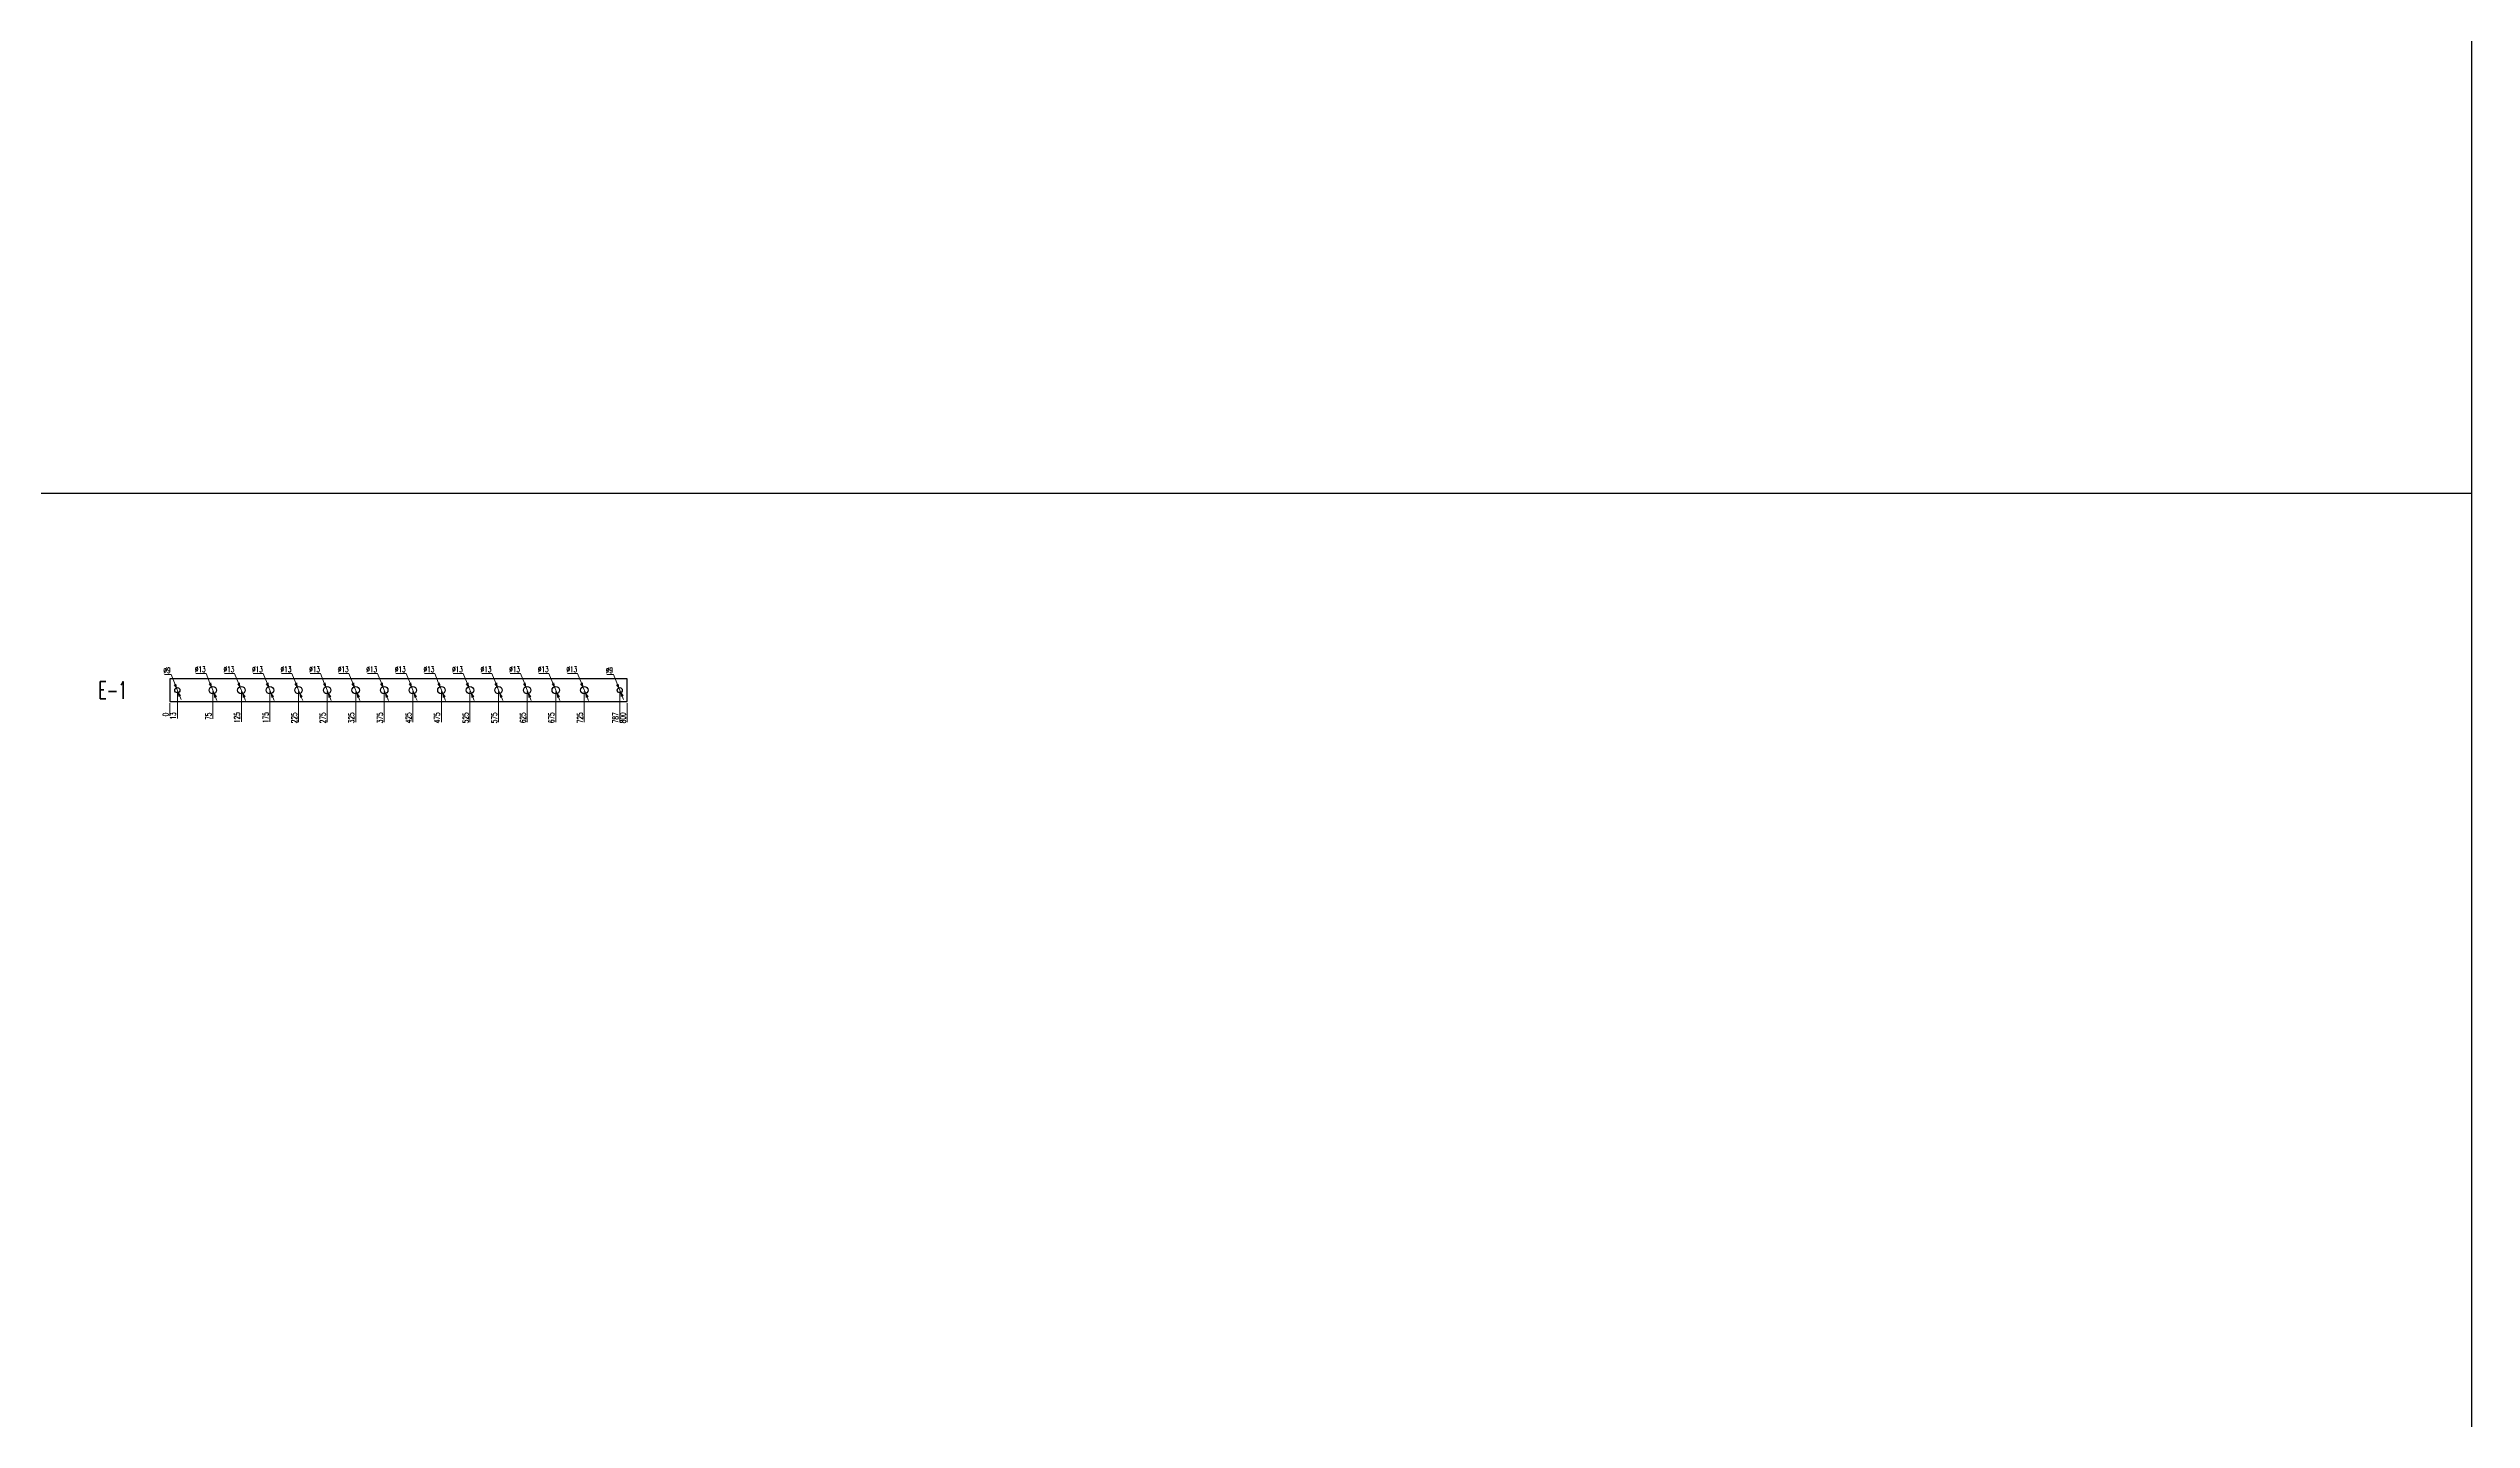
# Model space of a CAD drawing. Header units: millimetres. Extents: x 173893 to 258446, y -176540 to -123824.
# Drawn here: x 210938 to 215178, y -133742 to -131345 of the extents above; entities that cross this region are included whole.
import ezdxf
from ezdxf.enums import TextEntityAlignment as Align

# ---------------------------------------------------------------- set-up
doc = ezdxf.new("R2010")
doc.units = ezdxf.units.MM
doc.header["$LTSCALE"] = 3
doc.layers.add('@.DM. NÉT CHÍNH', color=7, linetype='Continuous')
doc.styles.add('Ann_w01', font='romans.shx', dxfattribs={"width": 0.6, "bigfont": 'chineset.shx'})
doc.dimstyles.new('Dim 01_SC05', dxfattribs={"dimscale": 5, "dimtxt": 2, "dimasz": 1.3, "dimexe": 0.5, "dimexo": 0.5, "dimgap": 0.5, "dimtad": 1, "dimtoh": 1, "dimdec": 1, "dimzin": 12, "dimdsep": 46, "dimtxsty": 'Ann_w01', "dimblk": 'OPEN30', "dimcen": 1.5, "dimclrd": 6, "dimclre": 6, "dimclrt": 3, "dimadec": 1, "dimazin": 3, "dimtm": 1e-09, "dimtfac": 1, "dimtdec": 1, "dimtmove": 0, "dimatfit": 3, "dimldrblk": 'OPEN30', "dimfxl": 1, "dimtolj": 1, "dimlwd": 20, "dimlwe": 20, "dimarcsym": 0})

# ---------------------------------------------------------------- blocks, each defined once
blk = doc.blocks.new('*D3843')
at = {"layer": '@.DM. NÉT CHÍNH', "color": 6, "linetype": 'Continuous', "lineweight": 20, "transparency": 16777216}
blk.add_line((211150.8, -132489.4), (211150.8, -132511.5), dxfattribs=at)
at = {"layer": 'Defpoints', "color": 0, "linetype": 'Continuous', "transparency": 16777216}
for p in [(211150.8, -132466.9), (211150.8, -132486.9), (211150.8, -132505)]:
    blk.add_point(p, dxfattribs=at)
at = {"layer": '@.DM. NÉT CHÍNH', "color": 3, "linetype": 'Continuous', "transparency": 16777216, "insert": (211143.3, -132509.5), "char_height": 10, "attachment_point": 5, "rotation": 90, "style": 'Ann_w01'}
blk.add_mtext('\\A1;0', dxfattribs=at)
blk = doc.blocks.new('_Open30')
at = {"color": 0, "linetype": 'ByBlock', "lineweight": -2}
for p, q in [((-1, 0.27), (0, 0)), ((0, 0), (-1, -0.27)), ((0, 0), (-1, 0))]:
    blk.add_line(p, q, dxfattribs=at)
blk = doc.blocks.new('*D3844')
at = {"layer": '@.DM. NÉT CHÍNH', "color": 6, "linetype": 'Continuous', "lineweight": 20, "transparency": 16777216}
blk.add_line((211163.8, -132469.4), (211163.8, -132516.4), dxfattribs=at)
at = {"layer": 'Defpoints', "color": 0, "linetype": 'Continuous', "transparency": 16777216}
for p in [(211150.8, -132466.9), (211163.8, -132466.9), (211163.8, -132505)]:
    blk.add_point(p, dxfattribs=at)
at = {"layer": '@.DM. NÉT CHÍNH', "color": 3, "linetype": 'Continuous', "transparency": 16777216, "insert": (211156.3, -132511.9), "char_height": 10, "attachment_point": 5, "rotation": 90, "style": 'Ann_w01'}
blk.add_mtext('\\A1;13', dxfattribs=at)
blk = doc.blocks.new('*D3845')
at = {"layer": '@.DM. NÉT CHÍNH', "color": 6, "linetype": 'Continuous', "lineweight": 20, "transparency": 16777216}
blk.add_line((211225.8, -132469.4), (211225.8, -132517.2), dxfattribs=at)
at = {"layer": 'Defpoints', "color": 0, "linetype": 'Continuous', "transparency": 16777216}
for p in [(211150.8, -132466.9), (211225.8, -132466.9), (211225.8, -132505)]:
    blk.add_point(p, dxfattribs=at)
at = {"layer": '@.DM. NÉT CHÍNH', "color": 3, "linetype": 'Continuous', "transparency": 16777216, "insert": (211218.3, -132512.4), "char_height": 10, "attachment_point": 5, "rotation": 90, "style": 'Ann_w01'}
blk.add_mtext('\\A1;75', dxfattribs=at)
blk = doc.blocks.new('*D3846')
at = {"layer": '@.DM. NÉT CHÍNH', "color": 6, "linetype": 'Continuous', "lineweight": 20, "transparency": 16777216}
blk.add_line((211275.8, -132469.4), (211275.8, -132522.1), dxfattribs=at)
at = {"layer": 'Defpoints', "color": 0, "linetype": 'Continuous', "transparency": 16777216}
for p in [(211150.8, -132466.9), (211275.8, -132466.9), (211275.8, -132505)]:
    blk.add_point(p, dxfattribs=at)
at = {"layer": '@.DM. NÉT CHÍNH', "color": 3, "linetype": 'Continuous', "transparency": 16777216, "insert": (211268.3, -132514.8), "char_height": 10, "attachment_point": 5, "rotation": 90, "style": 'Ann_w01'}
blk.add_mtext('\\A1;125', dxfattribs=at)
blk = doc.blocks.new('*D3847')
at = {"layer": '@.DM. NÉT CHÍNH', "color": 6, "linetype": 'Continuous', "lineweight": 20, "transparency": 16777216}
blk.add_line((211325.8, -132469.4), (211325.8, -132522.1), dxfattribs=at)
at = {"layer": 'Defpoints', "color": 0, "linetype": 'Continuous', "transparency": 16777216}
for p in [(211150.8, -132466.9), (211325.8, -132466.9), (211325.8, -132505)]:
    blk.add_point(p, dxfattribs=at)
at = {"layer": '@.DM. NÉT CHÍNH', "color": 3, "linetype": 'Continuous', "transparency": 16777216, "insert": (211318.3, -132514.8), "char_height": 10, "attachment_point": 5, "rotation": 90, "style": 'Ann_w01'}
blk.add_mtext('\\A1;175', dxfattribs=at)
blk = doc.blocks.new('*D3848')
at = {"layer": '@.DM. NÉT CHÍNH', "color": 6, "linetype": 'Continuous', "lineweight": 20, "transparency": 16777216}
blk.add_line((211375.8, -132469.4), (211375.8, -132522.9), dxfattribs=at)
at = {"layer": 'Defpoints', "color": 0, "linetype": 'Continuous', "transparency": 16777216}
for p in [(211150.8, -132466.9), (211375.8, -132466.9), (211375.8, -132505)]:
    blk.add_point(p, dxfattribs=at)
at = {"layer": '@.DM. NÉT CHÍNH', "color": 3, "linetype": 'Continuous', "transparency": 16777216, "insert": (211368.3, -132515.2), "char_height": 10, "attachment_point": 5, "rotation": 90, "style": 'Ann_w01'}
blk.add_mtext('\\A1;225', dxfattribs=at)
blk = doc.blocks.new('*D3849')
at = {"layer": '@.DM. NÉT CHÍNH', "color": 6, "linetype": 'Continuous', "lineweight": 20, "transparency": 16777216}
blk.add_line((211425.8, -132469.4), (211425.8, -132522.9), dxfattribs=at)
at = {"layer": 'Defpoints', "color": 0, "linetype": 'Continuous', "transparency": 16777216}
for p in [(211150.8, -132466.9), (211425.8, -132466.9), (211425.8, -132505)]:
    blk.add_point(p, dxfattribs=at)
at = {"layer": '@.DM. NÉT CHÍNH', "color": 3, "linetype": 'Continuous', "transparency": 16777216, "insert": (211418.3, -132515.2), "char_height": 10, "attachment_point": 5, "rotation": 90, "style": 'Ann_w01'}
blk.add_mtext('\\A1;275', dxfattribs=at)
blk = doc.blocks.new('*D3850')
at = {"layer": '@.DM. NÉT CHÍNH', "color": 6, "linetype": 'Continuous', "lineweight": 20, "transparency": 16777216}
blk.add_line((211475.8, -132469.4), (211475.8, -132522.9), dxfattribs=at)
at = {"layer": 'Defpoints', "color": 0, "linetype": 'Continuous', "transparency": 16777216}
for p in [(211150.8, -132466.9), (211475.8, -132466.9), (211475.8, -132505)]:
    blk.add_point(p, dxfattribs=at)
at = {"layer": '@.DM. NÉT CHÍNH', "color": 3, "linetype": 'Continuous', "transparency": 16777216, "insert": (211468.3, -132515.2), "char_height": 10, "attachment_point": 5, "rotation": 90, "style": 'Ann_w01'}
blk.add_mtext('\\A1;325', dxfattribs=at)
blk = doc.blocks.new('*D3851')
at = {"layer": '@.DM. NÉT CHÍNH', "color": 6, "linetype": 'Continuous', "lineweight": 20, "transparency": 16777216}
blk.add_line((211525.8, -132469.4), (211525.8, -132522.9), dxfattribs=at)
at = {"layer": 'Defpoints', "color": 0, "linetype": 'Continuous', "transparency": 16777216}
for p in [(211150.8, -132466.9), (211525.8, -132466.9), (211525.8, -132505)]:
    blk.add_point(p, dxfattribs=at)
at = {"layer": '@.DM. NÉT CHÍNH', "color": 3, "linetype": 'Continuous', "transparency": 16777216, "insert": (211518.3, -132515.2), "char_height": 10, "attachment_point": 5, "rotation": 90, "style": 'Ann_w01'}
blk.add_mtext('\\A1;375', dxfattribs=at)
blk = doc.blocks.new('*D3852')
at = {"layer": '@.DM. NÉT CHÍNH', "color": 6, "linetype": 'Continuous', "lineweight": 20, "transparency": 16777216}
blk.add_line((211575.8, -132469.4), (211575.8, -132522.9), dxfattribs=at)
at = {"layer": 'Defpoints', "color": 0, "linetype": 'Continuous', "transparency": 16777216}
for p in [(211150.8, -132466.9), (211575.8, -132466.9), (211575.8, -132505)]:
    blk.add_point(p, dxfattribs=at)
at = {"layer": '@.DM. NÉT CHÍNH', "color": 3, "linetype": 'Continuous', "transparency": 16777216, "insert": (211568.3, -132515.2), "char_height": 10, "attachment_point": 5, "rotation": 90, "style": 'Ann_w01'}
blk.add_mtext('\\A1;425', dxfattribs=at)
blk = doc.blocks.new('*D3853')
at = {"layer": '@.DM. NÉT CHÍNH', "color": 6, "linetype": 'Continuous', "lineweight": 20, "transparency": 16777216}
blk.add_line((211625.8, -132469.4), (211625.8, -132522.9), dxfattribs=at)
at = {"layer": 'Defpoints', "color": 0, "linetype": 'Continuous', "transparency": 16777216}
for p in [(211150.8, -132466.9), (211625.8, -132466.9), (211625.8, -132505)]:
    blk.add_point(p, dxfattribs=at)
at = {"layer": '@.DM. NÉT CHÍNH', "color": 3, "linetype": 'Continuous', "transparency": 16777216, "insert": (211618.3, -132515.2), "char_height": 10, "attachment_point": 5, "rotation": 90, "style": 'Ann_w01'}
blk.add_mtext('\\A1;475', dxfattribs=at)
blk = doc.blocks.new('*D3854')
at = {"layer": '@.DM. NÉT CHÍNH', "color": 6, "linetype": 'Continuous', "lineweight": 20, "transparency": 16777216}
blk.add_line((211675.8, -132469.4), (211675.8, -132522.9), dxfattribs=at)
at = {"layer": 'Defpoints', "color": 0, "linetype": 'Continuous', "transparency": 16777216}
for p in [(211150.8, -132466.9), (211675.8, -132466.9), (211675.8, -132505)]:
    blk.add_point(p, dxfattribs=at)
at = {"layer": '@.DM. NÉT CHÍNH', "color": 3, "linetype": 'Continuous', "transparency": 16777216, "insert": (211668.3, -132515.2), "char_height": 10, "attachment_point": 5, "rotation": 90, "style": 'Ann_w01'}
blk.add_mtext('\\A1;525', dxfattribs=at)
blk = doc.blocks.new('*D3855')
at = {"layer": '@.DM. NÉT CHÍNH', "color": 6, "linetype": 'Continuous', "lineweight": 20, "transparency": 16777216}
blk.add_line((211725.8, -132469.4), (211725.8, -132522.9), dxfattribs=at)
at = {"layer": 'Defpoints', "color": 0, "linetype": 'Continuous', "transparency": 16777216}
for p in [(211150.8, -132466.9), (211725.8, -132466.9), (211725.8, -132505)]:
    blk.add_point(p, dxfattribs=at)
at = {"layer": '@.DM. NÉT CHÍNH', "color": 3, "linetype": 'Continuous', "transparency": 16777216, "insert": (211718.3, -132515.2), "char_height": 10, "attachment_point": 5, "rotation": 90, "style": 'Ann_w01'}
blk.add_mtext('\\A1;575', dxfattribs=at)
blk = doc.blocks.new('*D3856')
at = {"layer": '@.DM. NÉT CHÍNH', "color": 6, "linetype": 'Continuous', "lineweight": 20, "transparency": 16777216}
blk.add_line((211775.8, -132469.4), (211775.8, -132522.7), dxfattribs=at)
at = {"layer": 'Defpoints', "color": 0, "linetype": 'Continuous', "transparency": 16777216}
for p in [(211150.8, -132466.9), (211775.8, -132466.9), (211775.8, -132505)]:
    blk.add_point(p, dxfattribs=at)
at = {"layer": '@.DM. NÉT CHÍNH', "color": 3, "linetype": 'Continuous', "transparency": 16777216, "insert": (211768.3, -132515.1), "char_height": 10, "attachment_point": 5, "rotation": 90, "style": 'Ann_w01'}
blk.add_mtext('\\A1;625', dxfattribs=at)
blk = doc.blocks.new('*D3857')
at = {"layer": '@.DM. NÉT CHÍNH', "color": 6, "linetype": 'Continuous', "lineweight": 20, "transparency": 16777216}
blk.add_line((211825.8, -132469.4), (211825.8, -132522.7), dxfattribs=at)
at = {"layer": 'Defpoints', "color": 0, "linetype": 'Continuous', "transparency": 16777216}
for p in [(211150.8, -132466.9), (211825.8, -132466.9), (211825.8, -132505)]:
    blk.add_point(p, dxfattribs=at)
at = {"layer": '@.DM. NÉT CHÍNH', "color": 3, "linetype": 'Continuous', "transparency": 16777216, "insert": (211818.3, -132515.1), "char_height": 10, "attachment_point": 5, "rotation": 90, "style": 'Ann_w01'}
blk.add_mtext('\\A1;675', dxfattribs=at)
blk = doc.blocks.new('*D3858')
at = {"layer": '@.DM. NÉT CHÍNH', "color": 6, "linetype": 'Continuous', "lineweight": 20, "transparency": 16777216}
blk.add_line((211875.8, -132469.4), (211875.8, -132522.9), dxfattribs=at)
at = {"layer": 'Defpoints', "color": 0, "linetype": 'Continuous', "transparency": 16777216}
for p in [(211150.8, -132466.9), (211875.8, -132466.9), (211875.8, -132505)]:
    blk.add_point(p, dxfattribs=at)
at = {"layer": '@.DM. NÉT CHÍNH', "color": 3, "linetype": 'Continuous', "transparency": 16777216, "insert": (211868.3, -132515.2), "char_height": 10, "attachment_point": 5, "rotation": 90, "style": 'Ann_w01'}
blk.add_mtext('\\A1;725', dxfattribs=at)
blk = doc.blocks.new('*D3859')
at = {"layer": '@.DM. NÉT CHÍNH', "color": 6, "linetype": 'Continuous', "lineweight": 20, "transparency": 16777216}
blk.add_line((211937.8, -132469.4), (211937.8, -132522.9), dxfattribs=at)
at = {"layer": 'Defpoints', "color": 0, "linetype": 'Continuous', "transparency": 16777216}
for p in [(211150.8, -132466.9), (211937.8, -132466.9), (211937.8, -132505)]:
    blk.add_point(p, dxfattribs=at)
at = {"layer": '@.DM. NÉT CHÍNH', "color": 3, "linetype": 'Continuous', "transparency": 16777216, "insert": (211930.3, -132515.2), "char_height": 10, "attachment_point": 5, "rotation": 90, "style": 'Ann_w01'}
blk.add_mtext('\\A1;787', dxfattribs=at)
blk = doc.blocks.new('*D3860')
at = {"layer": '@.DM. NÉT CHÍNH', "color": 6, "linetype": 'Continuous', "lineweight": 20, "transparency": 16777216}
blk.add_line((211950.8, -132489.4), (211950.8, -132522.9), dxfattribs=at)
at = {"layer": 'Defpoints', "color": 0, "linetype": 'Continuous', "transparency": 16777216}
for p in [(211150.8, -132466.9), (211950.8, -132486.9), (211950.8, -132505)]:
    blk.add_point(p, dxfattribs=at)
at = {"layer": '@.DM. NÉT CHÍNH', "color": 3, "linetype": 'Continuous', "transparency": 16777216, "insert": (211943.3, -132515.2), "char_height": 10, "attachment_point": 5, "rotation": 90, "style": 'Ann_w01'}
blk.add_mtext('\\A1;800', dxfattribs=at)
blk = doc.blocks.new('*D3861')
at = {"layer": '@.DM. NÉT CHÍNH', "color": 6, "linetype": 'Continuous', "lineweight": 20, "transparency": 16777216}
for p, q in [((211915.1, -132439.5), (211926.7, -132439.5)), ((211926.7, -132439.5), (211933.7, -132456.7)), ((211939.5, -132471.1), (211936.1, -132462.7)), ((211941.9, -132477.1), (211944.4, -132483.1))]:
    blk.add_line(p, q, dxfattribs=at)
at = {"layer": 'Defpoints', "color": 0, "linetype": 'Continuous', "transparency": 16777216}
for p in [(211936.1, -132462.7), (211939.5, -132471.1)]:
    blk.add_point(p, dxfattribs=at)
at = {"layer": '@.DM. NÉT CHÍNH', "color": 6, "linetype": 'Continuous', "lineweight": 20, "transparency": 16777216, "xscale": 6.5, "yscale": 6.5, "zscale": 6.5}
for p, rotation in [((211936.1, -132462.7), 292.0669156860068), ((211939.5, -132471.1), 112.0669156860068)]:
    blk.add_blockref('_Open30', p, dxfattribs=dict(at, rotation=rotation))
at = {"layer": '@.DM. NÉT CHÍNH', "color": 3, "linetype": 'Continuous', "transparency": 16777216, "insert": (211919.7, -132432), "char_height": 10, "attachment_point": 5, "style": 'Ann_w01'}
blk.add_mtext('\\A1;∅9', dxfattribs=at)
blk = doc.blocks.new('*D3862')
at = {"layer": '@.DM. NÉT CHÍNH', "color": 6, "linetype": 'Continuous', "lineweight": 20, "transparency": 16777216}
for p, q in [((211846.3, -132437.7), (211864, -132437.7)), ((211864, -132437.7), (211870.9, -132454.8)), ((211878.2, -132472.9), (211873.4, -132460.9)), ((211880.7, -132478.9), (211883.1, -132485))]:
    blk.add_line(p, q, dxfattribs=at)
at = {"layer": 'Defpoints', "color": 0, "linetype": 'Continuous', "transparency": 16777216}
for p in [(211873.4, -132460.9), (211878.2, -132472.9)]:
    blk.add_point(p, dxfattribs=at)
at = {"layer": '@.DM. NÉT CHÍNH', "color": 6, "linetype": 'Continuous', "lineweight": 20, "transparency": 16777216, "xscale": 6.5, "yscale": 6.5, "zscale": 6.5}
for p, rotation in [((211873.4, -132460.9), 292.0669156864587), ((211878.2, -132472.9), 112.0669156864587)]:
    blk.add_blockref('_Open30', p, dxfattribs=dict(at, rotation=rotation))
at = {"layer": '@.DM. NÉT CHÍNH', "color": 3, "linetype": 'Continuous', "transparency": 16777216, "insert": (211853.9, -132430.2), "char_height": 10, "attachment_point": 5, "style": 'Ann_w01'}
blk.add_mtext('\\A1;∅13', dxfattribs=at)
blk = doc.blocks.new('*D3863')
at = {"layer": '@.DM. NÉT CHÍNH', "color": 6, "linetype": 'Continuous', "lineweight": 20, "transparency": 16777216}
for p, q in [((211796.3, -132437.7), (211814, -132437.7)), ((211814, -132437.7), (211820.9, -132454.8)), ((211828.2, -132472.9), (211823.4, -132460.9)), ((211830.7, -132478.9), (211833.1, -132485))]:
    blk.add_line(p, q, dxfattribs=at)
at = {"layer": 'Defpoints', "color": 0, "linetype": 'Continuous', "transparency": 16777216}
for p in [(211823.4, -132460.9), (211828.2, -132472.9)]:
    blk.add_point(p, dxfattribs=at)
at = {"layer": '@.DM. NÉT CHÍNH', "color": 6, "linetype": 'Continuous', "lineweight": 20, "transparency": 16777216, "xscale": 6.5, "yscale": 6.5, "zscale": 6.5}
for p, rotation in [((211823.4, -132460.9), 292.0669156863398), ((211828.2, -132472.9), 112.0669156863398)]:
    blk.add_blockref('_Open30', p, dxfattribs=dict(at, rotation=rotation))
at = {"layer": '@.DM. NÉT CHÍNH', "color": 3, "linetype": 'Continuous', "transparency": 16777216, "insert": (211803.9, -132430.2), "char_height": 10, "attachment_point": 5, "style": 'Ann_w01'}
blk.add_mtext('\\A1;∅13', dxfattribs=at)
blk = doc.blocks.new('*D3864')
at = {"layer": '@.DM. NÉT CHÍNH', "color": 6, "linetype": 'Continuous', "lineweight": 20, "transparency": 16777216}
for p, q in [((211746.3, -132437.7), (211764, -132437.7)), ((211764, -132437.7), (211770.9, -132454.8)), ((211778.2, -132472.9), (211773.4, -132460.9)), ((211780.7, -132478.9), (211783.1, -132485))]:
    blk.add_line(p, q, dxfattribs=at)
at = {"layer": 'Defpoints', "color": 0, "linetype": 'Continuous', "transparency": 16777216}
for p in [(211773.4, -132460.9), (211778.2, -132472.9)]:
    blk.add_point(p, dxfattribs=at)
at = {"layer": '@.DM. NÉT CHÍNH', "color": 6, "linetype": 'Continuous', "lineweight": 20, "transparency": 16777216, "xscale": 6.5, "yscale": 6.5, "zscale": 6.5}
for p, rotation in [((211773.4, -132460.9), 292.0669156866258), ((211778.2, -132472.9), 112.0669156866258)]:
    blk.add_blockref('_Open30', p, dxfattribs=dict(at, rotation=rotation))
at = {"layer": '@.DM. NÉT CHÍNH', "color": 3, "linetype": 'Continuous', "transparency": 16777216, "insert": (211753.9, -132430.2), "char_height": 10, "attachment_point": 5, "style": 'Ann_w01'}
blk.add_mtext('\\A1;∅13', dxfattribs=at)
blk = doc.blocks.new('*D3865')
at = {"layer": '@.DM. NÉT CHÍNH', "color": 6, "linetype": 'Continuous', "lineweight": 20, "transparency": 16777216}
for p, q in [((211696.3, -132437.7), (211714, -132437.7)), ((211714, -132437.7), (211720.9, -132454.8)), ((211728.2, -132472.9), (211723.4, -132460.9)), ((211730.7, -132478.9), (211733.1, -132485))]:
    blk.add_line(p, q, dxfattribs=at)
at = {"layer": 'Defpoints', "color": 0, "linetype": 'Continuous', "transparency": 16777216}
for p in [(211723.4, -132460.9), (211728.2, -132472.9)]:
    blk.add_point(p, dxfattribs=at)
at = {"layer": '@.DM. NÉT CHÍNH', "color": 6, "linetype": 'Continuous', "lineweight": 20, "transparency": 16777216, "xscale": 6.5, "yscale": 6.5, "zscale": 6.5}
for p, rotation in [((211723.4, -132460.9), 292.0669156864362), ((211728.2, -132472.9), 112.0669156864362)]:
    blk.add_blockref('_Open30', p, dxfattribs=dict(at, rotation=rotation))
at = {"layer": '@.DM. NÉT CHÍNH', "color": 3, "linetype": 'Continuous', "transparency": 16777216, "insert": (211703.9, -132430.2), "char_height": 10, "attachment_point": 5, "style": 'Ann_w01'}
blk.add_mtext('\\A1;∅13', dxfattribs=at)
blk = doc.blocks.new('*D3866')
at = {"layer": '@.DM. NÉT CHÍNH', "color": 6, "linetype": 'Continuous', "lineweight": 20, "transparency": 16777216}
for p, q in [((211646.3, -132437.7), (211664, -132437.7)), ((211664, -132437.7), (211670.9, -132454.8)), ((211678.2, -132472.9), (211673.4, -132460.9)), ((211680.7, -132478.9), (211683.1, -132485))]:
    blk.add_line(p, q, dxfattribs=at)
at = {"layer": 'Defpoints', "color": 0, "linetype": 'Continuous', "transparency": 16777216}
for p in [(211673.4, -132460.9), (211678.2, -132472.9)]:
    blk.add_point(p, dxfattribs=at)
at = {"layer": '@.DM. NÉT CHÍNH', "color": 6, "linetype": 'Continuous', "lineweight": 20, "transparency": 16777216, "xscale": 6.5, "yscale": 6.5, "zscale": 6.5}
for p, rotation in [((211673.4, -132460.9), 292.0669156864587), ((211678.2, -132472.9), 112.0669156864587)]:
    blk.add_blockref('_Open30', p, dxfattribs=dict(at, rotation=rotation))
at = {"layer": '@.DM. NÉT CHÍNH', "color": 3, "linetype": 'Continuous', "transparency": 16777216, "insert": (211653.9, -132430.2), "char_height": 10, "attachment_point": 5, "style": 'Ann_w01'}
blk.add_mtext('\\A1;∅13', dxfattribs=at)
blk = doc.blocks.new('*D3867')
at = {"layer": '@.DM. NÉT CHÍNH', "color": 6, "linetype": 'Continuous', "lineweight": 20, "transparency": 16777216}
for p, q in [((211596.3, -132437.7), (211614, -132437.7)), ((211614, -132437.7), (211620.9, -132454.8)), ((211628.2, -132472.9), (211623.4, -132460.9)), ((211630.7, -132478.9), (211633.1, -132485))]:
    blk.add_line(p, q, dxfattribs=at)
at = {"layer": 'Defpoints', "color": 0, "linetype": 'Continuous', "transparency": 16777216}
for p in [(211623.4, -132460.9), (211628.2, -132472.9)]:
    blk.add_point(p, dxfattribs=at)
at = {"layer": '@.DM. NÉT CHÍNH', "color": 6, "linetype": 'Continuous', "lineweight": 20, "transparency": 16777216, "xscale": 6.5, "yscale": 6.5, "zscale": 6.5}
for p, rotation in [((211623.4, -132460.9), 292.0669156863623), ((211628.2, -132472.9), 112.0669156863623)]:
    blk.add_blockref('_Open30', p, dxfattribs=dict(at, rotation=rotation))
at = {"layer": '@.DM. NÉT CHÍNH', "color": 3, "linetype": 'Continuous', "transparency": 16777216, "insert": (211603.9, -132430.2), "char_height": 10, "attachment_point": 5, "style": 'Ann_w01'}
blk.add_mtext('\\A1;∅13', dxfattribs=at)
blk = doc.blocks.new('*D3868')
at = {"layer": '@.DM. NÉT CHÍNH', "color": 6, "linetype": 'Continuous', "lineweight": 20, "transparency": 16777216}
for p, q in [((211546.3, -132437.7), (211564, -132437.7)), ((211564, -132437.7), (211570.9, -132454.8)), ((211578.2, -132472.9), (211573.4, -132460.9)), ((211580.7, -132478.9), (211583.1, -132485))]:
    blk.add_line(p, q, dxfattribs=at)
at = {"layer": 'Defpoints', "color": 0, "linetype": 'Continuous', "transparency": 16777216}
for p in [(211573.4, -132460.9), (211578.2, -132472.9)]:
    blk.add_point(p, dxfattribs=at)
at = {"layer": '@.DM. NÉT CHÍNH', "color": 6, "linetype": 'Continuous', "lineweight": 20, "transparency": 16777216, "xscale": 6.5, "yscale": 6.5, "zscale": 6.5}
for p, rotation in [((211573.4, -132460.9), 292.0669156864105), ((211578.2, -132472.9), 112.0669156864106)]:
    blk.add_blockref('_Open30', p, dxfattribs=dict(at, rotation=rotation))
at = {"layer": '@.DM. NÉT CHÍNH', "color": 3, "linetype": 'Continuous', "transparency": 16777216, "insert": (211553.9, -132430.2), "char_height": 10, "attachment_point": 5, "style": 'Ann_w01'}
blk.add_mtext('\\A1;∅13', dxfattribs=at)
blk = doc.blocks.new('*D3869')
at = {"layer": '@.DM. NÉT CHÍNH', "color": 6, "linetype": 'Continuous', "lineweight": 20, "transparency": 16777216}
for p, q in [((211496.3, -132437.7), (211514, -132437.7)), ((211514, -132437.7), (211520.9, -132454.8)), ((211528.2, -132472.9), (211523.4, -132460.9)), ((211530.7, -132478.9), (211533.1, -132485))]:
    blk.add_line(p, q, dxfattribs=at)
at = {"layer": 'Defpoints', "color": 0, "linetype": 'Continuous', "transparency": 16777216}
for p in [(211523.4, -132460.9), (211528.2, -132472.9)]:
    blk.add_point(p, dxfattribs=at)
at = {"layer": '@.DM. NÉT CHÍNH', "color": 6, "linetype": 'Continuous', "lineweight": 20, "transparency": 16777216, "xscale": 6.5, "yscale": 6.5, "zscale": 6.5}
for p, rotation in [((211523.4, -132460.9), 292.0669156864812), ((211528.2, -132472.9), 112.0669156864812)]:
    blk.add_blockref('_Open30', p, dxfattribs=dict(at, rotation=rotation))
at = {"layer": '@.DM. NÉT CHÍNH', "color": 3, "linetype": 'Continuous', "transparency": 16777216, "insert": (211503.9, -132430.2), "char_height": 10, "attachment_point": 5, "style": 'Ann_w01'}
blk.add_mtext('\\A1;∅13', dxfattribs=at)
blk = doc.blocks.new('*D3870')
at = {"layer": '@.DM. NÉT CHÍNH', "color": 6, "linetype": 'Continuous', "lineweight": 20, "transparency": 16777216}
for p, q in [((211446.3, -132437.7), (211464, -132437.7)), ((211464, -132437.7), (211470.9, -132454.8)), ((211478.2, -132472.9), (211473.4, -132460.9)), ((211480.7, -132478.9), (211483.1, -132485))]:
    blk.add_line(p, q, dxfattribs=at)
at = {"layer": 'Defpoints', "color": 0, "linetype": 'Continuous', "transparency": 16777216}
for p in [(211473.4, -132460.9), (211478.2, -132472.9)]:
    blk.add_point(p, dxfattribs=at)
at = {"layer": '@.DM. NÉT CHÍNH', "color": 6, "linetype": 'Continuous', "lineweight": 20, "transparency": 16777216, "xscale": 6.5, "yscale": 6.5, "zscale": 6.5}
for p, rotation in [((211473.4, -132460.9), 292.0669156863881), ((211478.2, -132472.9), 112.0669156863881)]:
    blk.add_blockref('_Open30', p, dxfattribs=dict(at, rotation=rotation))
at = {"layer": '@.DM. NÉT CHÍNH', "color": 3, "linetype": 'Continuous', "transparency": 16777216, "insert": (211453.9, -132430.2), "char_height": 10, "attachment_point": 5, "style": 'Ann_w01'}
blk.add_mtext('\\A1;∅13', dxfattribs=at)
blk = doc.blocks.new('*D3871')
at = {"layer": '@.DM. NÉT CHÍNH', "color": 6, "linetype": 'Continuous', "lineweight": 20, "transparency": 16777216}
for p, q in [((211396.3, -132437.7), (211414, -132437.7)), ((211414, -132437.7), (211420.9, -132454.8)), ((211428.2, -132472.9), (211423.4, -132460.9)), ((211430.7, -132478.9), (211433.1, -132485))]:
    blk.add_line(p, q, dxfattribs=at)
at = {"layer": 'Defpoints', "color": 0, "linetype": 'Continuous', "transparency": 16777216}
for p in [(211423.4, -132460.9), (211428.2, -132472.9)]:
    blk.add_point(p, dxfattribs=at)
at = {"layer": '@.DM. NÉT CHÍNH', "color": 6, "linetype": 'Continuous', "lineweight": 20, "transparency": 16777216, "xscale": 6.5, "yscale": 6.5, "zscale": 6.5}
for p, rotation in [((211423.4, -132460.9), 292.0669156863398), ((211428.2, -132472.9), 112.0669156863398)]:
    blk.add_blockref('_Open30', p, dxfattribs=dict(at, rotation=rotation))
at = {"layer": '@.DM. NÉT CHÍNH', "color": 3, "linetype": 'Continuous', "transparency": 16777216, "insert": (211403.9, -132430.2), "char_height": 10, "attachment_point": 5, "style": 'Ann_w01'}
blk.add_mtext('\\A1;∅13', dxfattribs=at)
blk = doc.blocks.new('*D3872')
at = {"layer": '@.DM. NÉT CHÍNH', "color": 6, "linetype": 'Continuous', "lineweight": 20, "transparency": 16777216}
for p, q in [((211346.3, -132437.7), (211364, -132437.7)), ((211364, -132437.7), (211370.9, -132454.8)), ((211378.2, -132472.9), (211373.4, -132460.9)), ((211380.7, -132478.9), (211383.1, -132485))]:
    blk.add_line(p, q, dxfattribs=at)
at = {"layer": 'Defpoints', "color": 0, "linetype": 'Continuous', "transparency": 16777216}
for p in [(211373.4, -132460.9), (211378.2, -132472.9)]:
    blk.add_point(p, dxfattribs=at)
at = {"layer": '@.DM. NÉT CHÍNH', "color": 6, "linetype": 'Continuous', "lineweight": 20, "transparency": 16777216, "xscale": 6.5, "yscale": 6.5, "zscale": 6.5}
for p, rotation in [((211373.4, -132460.9), 292.0669156865295), ((211378.2, -132472.9), 112.0669156865294)]:
    blk.add_blockref('_Open30', p, dxfattribs=dict(at, rotation=rotation))
at = {"layer": '@.DM. NÉT CHÍNH', "color": 3, "linetype": 'Continuous', "transparency": 16777216, "insert": (211353.9, -132430.2), "char_height": 10, "attachment_point": 5, "style": 'Ann_w01'}
blk.add_mtext('\\A1;∅13', dxfattribs=at)
blk = doc.blocks.new('*D3873')
at = {"layer": '@.DM. NÉT CHÍNH', "color": 6, "linetype": 'Continuous', "lineweight": 20, "transparency": 16777216}
for p, q in [((211296.3, -132437.7), (211314, -132437.7)), ((211314, -132437.7), (211320.9, -132454.8)), ((211328.2, -132472.9), (211323.4, -132460.9)), ((211330.7, -132478.9), (211333.1, -132485))]:
    blk.add_line(p, q, dxfattribs=at)
at = {"layer": 'Defpoints', "color": 0, "linetype": 'Continuous', "transparency": 16777216}
for p in [(211323.4, -132460.9), (211328.2, -132472.9)]:
    blk.add_point(p, dxfattribs=at)
at = {"layer": '@.DM. NÉT CHÍNH', "color": 6, "linetype": 'Continuous', "lineweight": 20, "transparency": 16777216, "xscale": 6.5, "yscale": 6.5, "zscale": 6.5}
for p, rotation in [((211323.4, -132460.9), 292.066915686221), ((211328.2, -132472.9), 112.0669156862209)]:
    blk.add_blockref('_Open30', p, dxfattribs=dict(at, rotation=rotation))
at = {"layer": '@.DM. NÉT CHÍNH', "color": 3, "linetype": 'Continuous', "transparency": 16777216, "insert": (211303.9, -132430.2), "char_height": 10, "attachment_point": 5, "style": 'Ann_w01'}
blk.add_mtext('\\A1;∅13', dxfattribs=at)
blk = doc.blocks.new('*D3874')
at = {"layer": '@.DM. NÉT CHÍNH', "color": 6, "linetype": 'Continuous', "lineweight": 20, "transparency": 16777216}
for p, q in [((211246.3, -132437.7), (211264, -132437.7)), ((211264, -132437.7), (211270.9, -132454.8)), ((211278.2, -132472.9), (211273.4, -132460.9)), ((211280.7, -132478.9), (211283.1, -132485))]:
    blk.add_line(p, q, dxfattribs=at)
at = {"layer": 'Defpoints', "color": 0, "linetype": 'Continuous', "transparency": 16777216}
for p in [(211273.4, -132460.9), (211278.2, -132472.9)]:
    blk.add_point(p, dxfattribs=at)
at = {"layer": '@.DM. NÉT CHÍNH', "color": 6, "linetype": 'Continuous', "lineweight": 20, "transparency": 16777216, "xscale": 6.5, "yscale": 6.5, "zscale": 6.5}
for p, rotation in [((211273.4, -132460.9), 292.0669156865776), ((211278.2, -132472.9), 112.0669156865776)]:
    blk.add_blockref('_Open30', p, dxfattribs=dict(at, rotation=rotation))
at = {"layer": '@.DM. NÉT CHÍNH', "color": 3, "linetype": 'Continuous', "transparency": 16777216, "insert": (211253.9, -132430.2), "char_height": 10, "attachment_point": 5, "style": 'Ann_w01'}
blk.add_mtext('\\A1;∅13', dxfattribs=at)
blk = doc.blocks.new('*D3875')
at = {"layer": '@.DM. NÉT CHÍNH', "color": 6, "linetype": 'Continuous', "lineweight": 20, "transparency": 16777216}
for p, q in [((211196.3, -132437.7), (211214, -132437.7)), ((211214, -132437.7), (211220.9, -132454.8)), ((211228.2, -132472.9), (211223.4, -132460.9)), ((211230.7, -132478.9), (211233.1, -132485))]:
    blk.add_line(p, q, dxfattribs=at)
at = {"layer": 'Defpoints', "color": 0, "linetype": 'Continuous', "transparency": 16777216}
for p in [(211223.4, -132460.9), (211228.2, -132472.9)]:
    blk.add_point(p, dxfattribs=at)
at = {"layer": '@.DM. NÉT CHÍNH', "color": 6, "linetype": 'Continuous', "lineweight": 20, "transparency": 16777216, "xscale": 6.5, "yscale": 6.5, "zscale": 6.5}
for p, rotation in [((211223.4, -132460.9), 292.0669156866483), ((211228.2, -132472.9), 112.0669156866483)]:
    blk.add_blockref('_Open30', p, dxfattribs=dict(at, rotation=rotation))
at = {"layer": '@.DM. NÉT CHÍNH', "color": 3, "linetype": 'Continuous', "transparency": 16777216, "insert": (211203.9, -132430.2), "char_height": 10, "attachment_point": 5, "style": 'Ann_w01'}
blk.add_mtext('\\A1;∅13', dxfattribs=at)
blk = doc.blocks.new('*D3876')
at = {"layer": '@.DM. NÉT CHÍNH', "color": 6, "linetype": 'Continuous', "lineweight": 20, "transparency": 16777216}
for p, q in [((211141.1, -132439.5), (211152.7, -132439.5)), ((211152.7, -132439.5), (211159.7, -132456.7)), ((211165.5, -132471.1), (211162.1, -132462.7)), ((211167.9, -132477.1), (211170.4, -132483.1))]:
    blk.add_line(p, q, dxfattribs=at)
at = {"layer": 'Defpoints', "color": 0, "linetype": 'Continuous', "transparency": 16777216}
for p in [(211162.1, -132462.7), (211165.5, -132471.1)]:
    blk.add_point(p, dxfattribs=at)
at = {"layer": '@.DM. NÉT CHÍNH', "color": 6, "linetype": 'Continuous', "lineweight": 20, "transparency": 16777216, "xscale": 6.5, "yscale": 6.5, "zscale": 6.5}
for p, rotation in [((211162.1, -132462.7), 292.066915686081), ((211165.5, -132471.1), 112.066915686081)]:
    blk.add_blockref('_Open30', p, dxfattribs=dict(at, rotation=rotation))
at = {"layer": '@.DM. NÉT CHÍNH', "color": 3, "linetype": 'Continuous', "transparency": 16777216, "insert": (211145.7, -132432), "char_height": 10, "attachment_point": 5, "style": 'Ann_w01'}
blk.add_mtext('\\A1;∅9', dxfattribs=at)

msp = doc.modelspace()

# ---------------------------------------------------------------- linework, layer by layer
at = {"layer": '@.DM. NÉT CHÍNH', "linetype": 'Continuous'}
msp.add_line((210479.46, -132122.14), (215177.7, -132122.14), dxfattribs=at)
for points in [[(191169.37, -124247.34), (215177.7, -124247.34), (215177.7, -137826.43), (191169.37, -137826.43)], [(211150.81, -132486.88), (211950.81, -132486.88), (211950.81, -132446.88), (211150.81, -132446.88)]]:
    msp.add_lwpolyline(points, close=True, dxfattribs=at)
for centre, radius in [((211163.81, -132466.88), 4.5), ((211225.81, -132466.88), 6.5), ((211275.81, -132466.88), 6.5), ((211325.81, -132466.88), 6.5), ((211375.81, -132466.88), 6.5), ((211425.81, -132466.88), 6.5), ((211475.81, -132466.88), 6.5), ((211525.81, -132466.88), 6.5), ((211575.81, -132466.88), 6.5), ((211625.81, -132466.88), 6.5), ((211675.81, -132466.88), 6.5), ((211725.81, -132466.88), 6.5), ((211775.81, -132466.88), 6.5), ((211825.81, -132466.88), 6.5), ((211875.81, -132466.88), 6.5), ((211937.81, -132466.88), 4.5)]:
    msp.add_circle(centre, radius, dxfattribs=at)

# ---------------------------------------------------------------- texts
at = {"style": 'Ann_w01', "width": 0.6}
msp.add_text('E-1', height=30, dxfattribs=at).set_placement((211050.81, -132466.88), align=Align.MIDDLE_CENTER)

# ---------------------------------------------------------------- dimensions: what is measured, and where the dimension line sits
at = {"layer": '@.DM. NÉT CHÍNH', "linetype": 'Continuous'}
for p1, p2, picture, middle in [((211165.5, -132471.05), (211162.12, -132462.71), '*D3876', (211145.65, -132439.54)), ((211228.25, -132472.91), (211223.37, -132460.86), '*D3875', (211203.9, -132437.69)), ((211278.25, -132472.91), (211273.37, -132460.86), '*D3874', (211253.9, -132437.69)), ((211328.25, -132472.91), (211323.37, -132460.86), '*D3873', (211303.9, -132437.69)), ((211378.25, -132472.91), (211373.37, -132460.86), '*D3872', (211353.9, -132437.69)), ((211428.25, -132472.91), (211423.37, -132460.86), '*D3871', (211403.9, -132437.69)), ((211478.25, -132472.91), (211473.37, -132460.86), '*D3870', (211453.9, -132437.69)), ((211528.25, -132472.91), (211523.37, -132460.86), '*D3869', (211503.9, -132437.69)), ((211578.25, -132472.91), (211573.37, -132460.86), '*D3868', (211553.9, -132437.69)), ((211628.25, -132472.91), (211623.37, -132460.86), '*D3867', (211603.9, -132437.69)), ((211678.25, -132472.91), (211673.37, -132460.86), '*D3866', (211653.9, -132437.69)), ((211728.25, -132472.91), (211723.37, -132460.86), '*D3865', (211703.9, -132437.69)), ((211778.25, -132472.91), (211773.37, -132460.86), '*D3864', (211753.9, -132437.69)), ((211828.25, -132472.91), (211823.37, -132460.86), '*D3863', (211803.9, -132437.69)), ((211878.25, -132472.91), (211873.37, -132460.86), '*D3862', (211853.9, -132437.69)), ((211939.5, -132471.05), (211936.12, -132462.71), '*D3861', (211919.65, -132439.54))]:
    dim = msp.add_diameter_dim_2p(p1=p1, p2=p2, dimstyle='Dim 01_SC05', dxfattribs=at)
    dim.commit()
    dim.dimension.update_dxf_attribs({"geometry": picture, "text_midpoint": middle, "dimtype": 163})
for feature_location, offset, origin, picture, middle in [((211150.80698186, -132486.88382237), (0, -18.12470737), (211150.80698186, -132466.88382237), '*D3843', (211143.30698186, -132509.50852974)), ((211163.81, -132466.88), (0, -38.12), (211150.81, -132466.88), '*D3844', (211156.31, -132511.94)), ((211225.81, -132466.88), (0, -38.12), (211150.81, -132466.88), '*D3845', (211218.31, -132512.37)), ((211275.81, -132466.88), (0, -38.12), (211150.81, -132466.88), '*D3846', (211268.31, -132514.79)), ((211325.81, -132466.88), (0, -38.12), (211150.81, -132466.88), '*D3847', (211318.31, -132514.79)), ((211375.81, -132466.88), (0, -38.12), (211150.81, -132466.88), '*D3848', (211368.31, -132515.22)), ((211425.81, -132466.88), (0, -38.12), (211150.81, -132466.88), '*D3849', (211418.31, -132515.22)), ((211475.81, -132466.88), (0, -38.12), (211150.81, -132466.88), '*D3850', (211468.31, -132515.22)), ((211525.81, -132466.88), (0, -38.12), (211150.81, -132466.88), '*D3851', (211518.31, -132515.22)), ((211575.81, -132466.88), (0, -38.12), (211150.81, -132466.88), '*D3852', (211568.31, -132515.22)), ((211625.81, -132466.88), (0, -38.12), (211150.81, -132466.88), '*D3853', (211618.31, -132515.22)), ((211675.81, -132466.88), (0, -38.12), (211150.81, -132466.88), '*D3854', (211668.31, -132515.22)), ((211725.81, -132466.88), (0, -38.12), (211150.81, -132466.88), '*D3855', (211718.31, -132515.22)), ((211775.81, -132466.88), (0, -38.12), (211150.81, -132466.88), '*D3856', (211768.31, -132515.08)), ((211825.81, -132466.88), (0, -38.12), (211150.81, -132466.88), '*D3857', (211818.31, -132515.08)), ((211875.81, -132466.88), (0, -38.12), (211150.81, -132466.88), '*D3858', (211868.31, -132515.22)), ((211937.81, -132466.88), (0, -38.12), (211150.81, -132466.88), '*D3859', (211930.31, -132515.22)), ((211950.81, -132486.88), (0, -18.12), (211150.81, -132466.88), '*D3860', (211943.31, -132515.22))]:
    dim = msp.add_ordinate_dim(feature_location=feature_location, offset=offset, dtype=1, origin=origin, dimstyle='Dim 01_SC05', dxfattribs=at)
    dim.commit()
    dim.dimension.update_dxf_attribs({"geometry": picture, "text_midpoint": middle})

doc.saveas('drawing.dxf')
